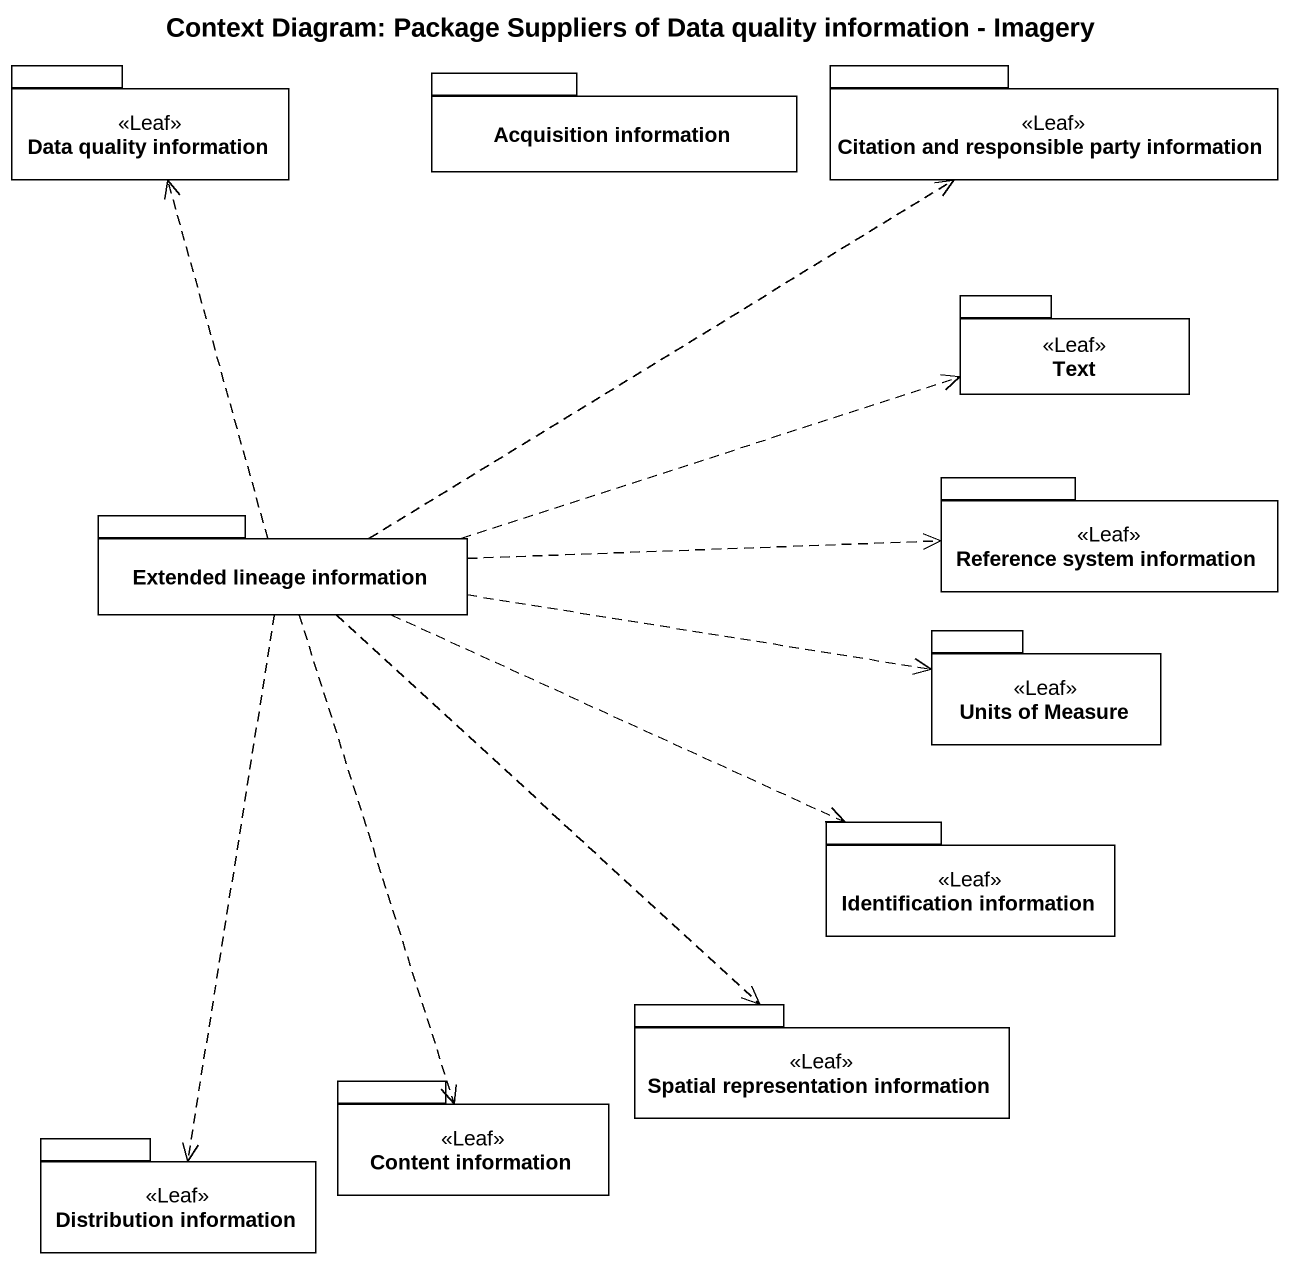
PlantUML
@startuml
title Context Diagram: Package Suppliers of Data quality information - Imagery
package "Data quality information" as Data_quality_information <<Leaf>> {
}
package "Acquisition information" as Acquisition_information {
}
package "Citation and responsible party information" as Citation_and_responsible <<Leaf>> {
}
package Text <<Leaf>> {
}
package "Extended lineage information" as Extended_lineage_information {
}
package "Reference system information" as Reference_system_information <<Leaf>> {
}
package "Units of Measure" as Units_of_Measure <<Leaf>> {
}
package "Identification information" as Identification_information <<Leaf>> {
}
package "Spatial representation information" as Spatial_representation <<Leaf>> {
}
package "Distribution information" as Distribution_information <<Leaf>> {
}
package "Content information" as Content_information <<Leaf>> {
}
Extended_lineage_information .up.> Data_quality_information
Extended_lineage_information .right.> Citation_and_responsible
Extended_lineage_information .right.> Text
Extended_lineage_information .right.> Reference_system_information
Extended_lineage_information .right.> Units_of_Measure
Extended_lineage_information .right.> Identification_information
Extended_lineage_information ..> Spatial_representation
Extended_lineage_information ..> Distribution_information
Extended_lineage_information ..> Content_information
@enduml
